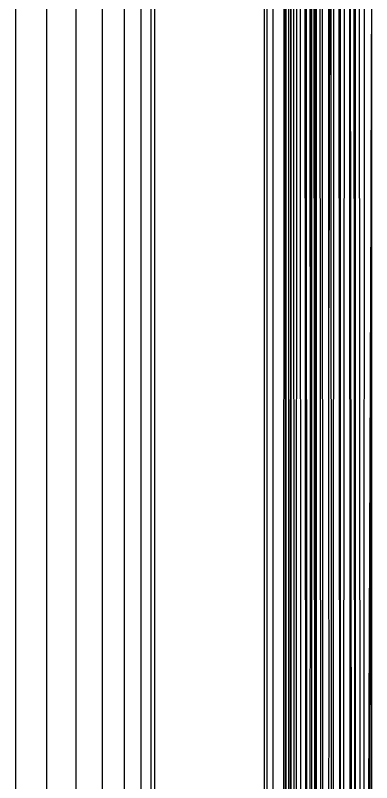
# Model space of a CAD drawing. Header units: inches. Extents: x 17 to 4615, y 5 to 3256.
# Drawn here: x 730.53 to 743.83, y 2363.86 to 2392.51 of the extents above; entities that cross this region are included whole.
import ezdxf

# ---------------------------------------------------------------- set-up
doc = ezdxf.new("R2010")
doc.units = ezdxf.units.IN
doc.header["$MEASUREMENT"] = 0

msp = doc.modelspace()

# ---------------------------------------------------------------- linework, layer by layer
for p, q in [((730.532, 2607.152), (730.532, 2226.752)), ((731.69, 2606.055), (731.69, 2227.85)), ((732.789, 2605.238), (732.789, 2228.956)), ((733.775, 2603.954), (733.775, 2229.598)), ((734.598, 2592.148), (734.598, 2241.738)), ((735.217, 2591.883), (735.217, 2242.003)), ((735.602, 2242.167), (735.602, 2591.719)), ((735.732, 2591.663), (735.732, 2242.223)), ((739.832, 2243.974), (739.832, 2589.912)), ((739.917, 2589.876), (739.917, 2244.01)), ((740.152, 2244.111), (740.152, 2589.775)), ((740.901, 2416.553), (741, 2244.473)), ((741, 2244.473), (741.043, 2416.598)), ((741.212, 2244.564), (741.171, 2416.6)), ((741.384, 2416.628), (741.448, 2244.665)), ((740.765, 2244.373), (740.817, 2415.602)), ((740.872, 2244.418), (740.817, 2415.602)), ((741.325, 2415.602), (741.448, 2244.665)), ((741.548, 2373.058), (741.532, 2415.602)), ((741.548, 2373.058), (741.581, 2415.761)), ((741.581, 2415.761), (741.594, 2244.727)), ((741.724, 2325.759), (741.681, 2415.765)), ((741.729, 2415.767), (741.724, 2325.759)), ((741.767, 2415.768), (741.767, 2244.801)), ((742.022, 2244.91), (741.898, 2415.773)), ((742.022, 2244.91), (741.997, 2415.392)), ((742.232, 2381.584), (742.254, 2414.987)), ((742.293, 2414.95), (742.232, 2381.584)), ((742.421, 2414.851), (742.332, 2264.387)), ((742.705, 2245.202), (742.611, 2414.75)), ((742.705, 2245.202), (742.661, 2414.73)), ((743.521, 2245.55), (743.353, 2414.714)), ((743.553, 2414.797), (743.526, 2315.347)), ((743.813, 2414.988), (743.832, 2391.809)), ((742.705, 2245.202), (742.841, 2414.67)), ((743.091, 2245.366), (743.005, 2414.683)), ((743.005, 2414.683), (743.032, 2245.341)), ((743.005, 2414.683), (743.226, 2245.424)), ((743.14, 2414.672), (743.22, 2335.159)), ((743.22, 2335.159), (743.224, 2414.67)), ((743.25, 2274.026), (743.224, 2414.67)), ((740.567, 2413.901), (740.493, 2244.257)), ((740.595, 2413.882), (740.632, 2244.316)), ((740.626, 2413.868), (740.632, 2244.316)), ((740.671, 2244.333), (740.626, 2413.868)), ((740.732, 2413.862), (740.732, 2282.952)), ((742.312, 2405.272), (742.332, 2264.387)), ((743.521, 2245.55), (743.832, 2391.809)), ((743.832, 2391.809), (743.526, 2315.347)), ((743.832, 2391.809), (743.832, 2245.683)), ((742.237, 2376.356), (742.232, 2381.584)), ((742.232, 2373.51), (742.237, 2376.356)), ((742.245, 2366.393), (742.232, 2373.51)), ((741.532, 2353.312), (741.548, 2373.058)), ((742.232, 2358.799), (742.245, 2366.393))]:
    msp.add_line(p, q)

doc.saveas('drawing.dxf')
